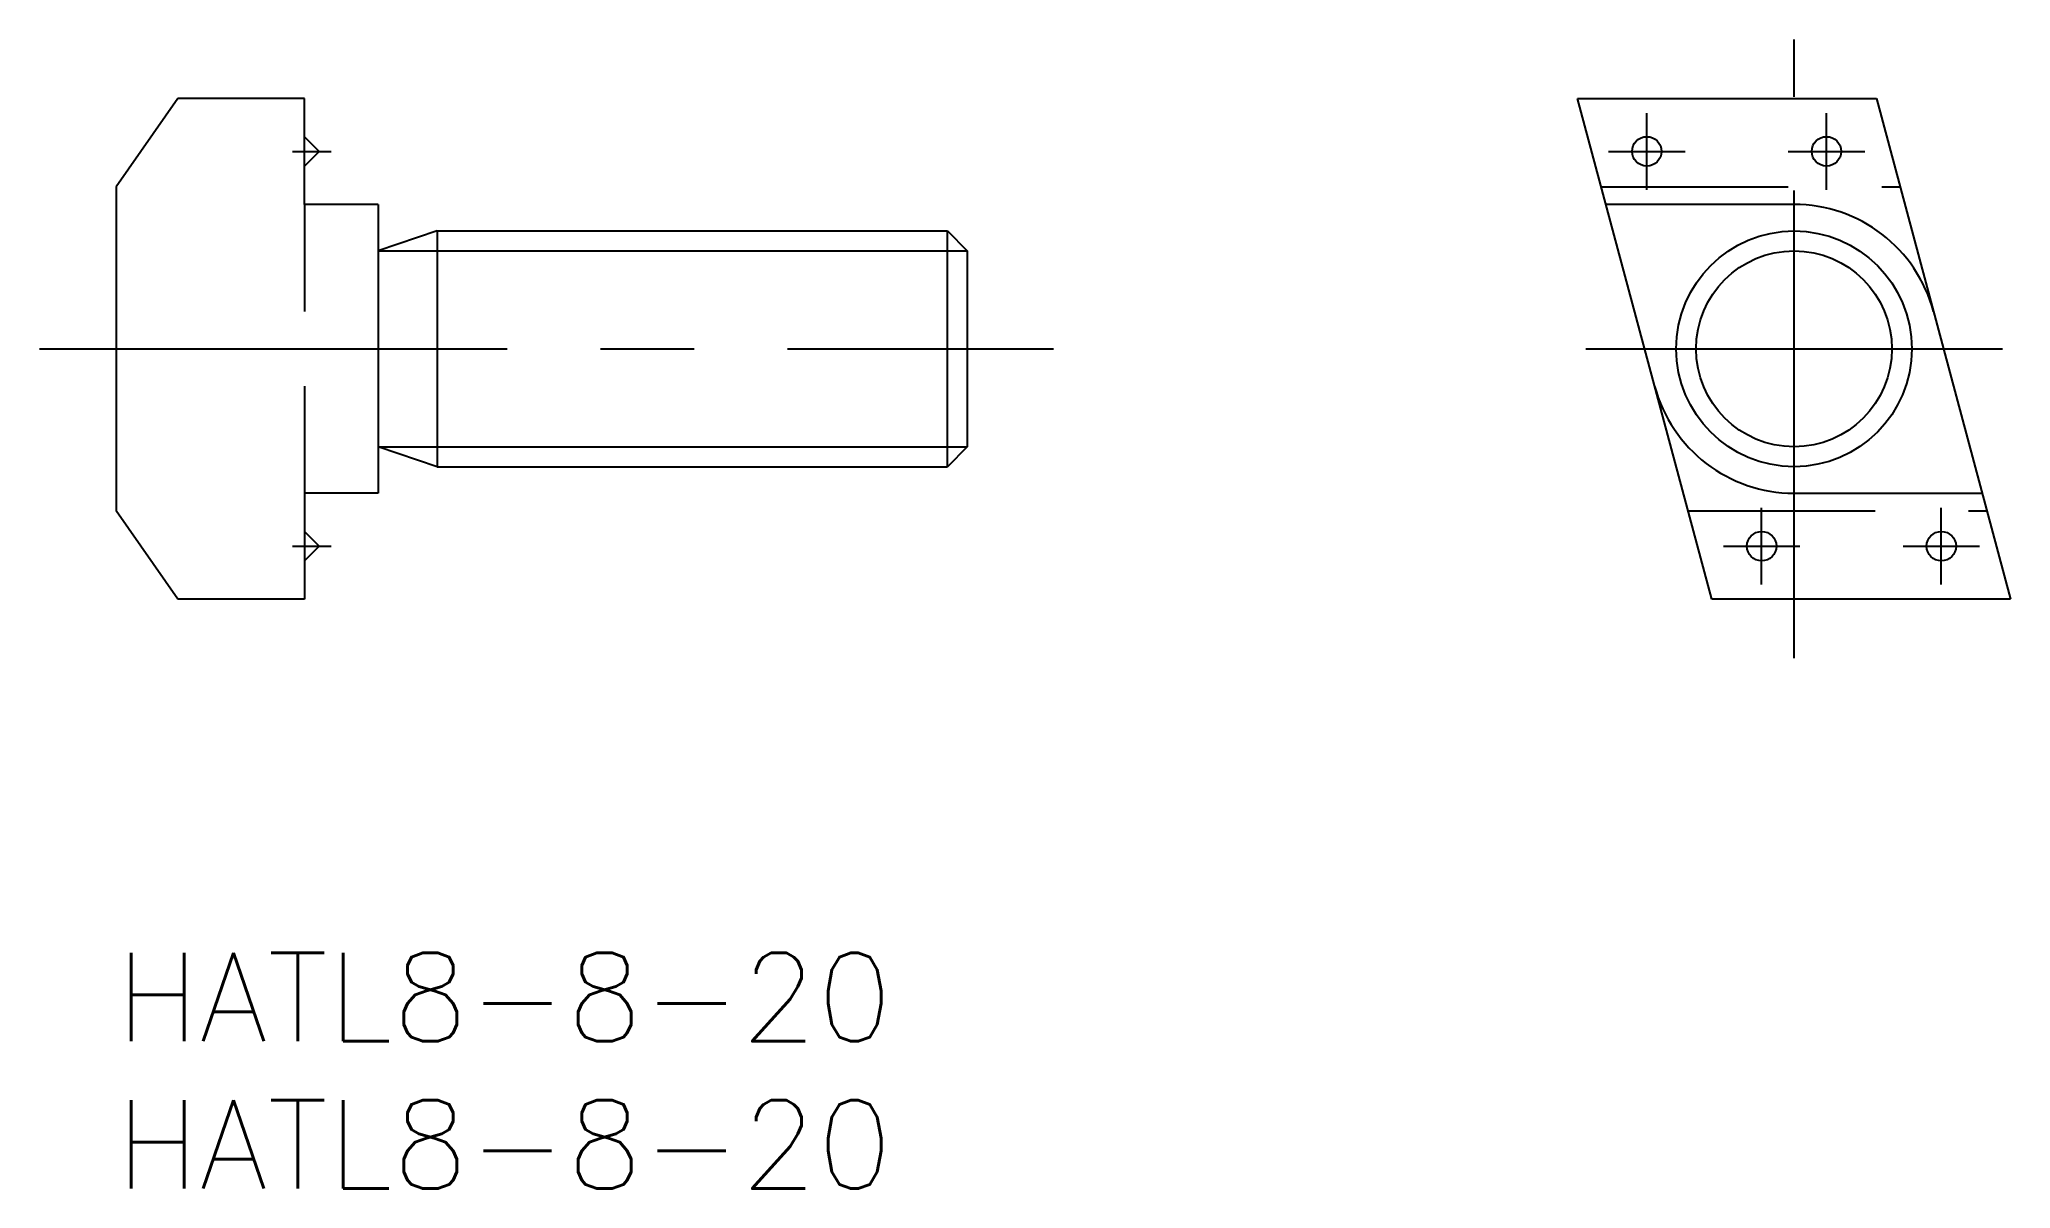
# Model space of a CAD drawing. Extents: x -2.6 to 64.3, y -8 to 31.
import ezdxf

# ---------------------------------------------------------------- set-up
doc = ezdxf.new("R2010")
doc.units = 0
doc.header["$LTSCALE"] = 0.5
doc.linetypes.add('CENTER', pattern=[50.8, 31.75, -6.35, 6.35, -6.35])
doc.linetypes.add('DASHED', pattern=[19.05, 12.7, -6.35])
for name, color, linetype in [('MSM_CENTER', 1, 'CENTER'), ('MSM_CONTINUOUS', 7, 'CONTINUOUS'), ('MSM_DASHED', 4, 'DASHED'), ('MSM_NARROW', 5, 'CONTINUOUS'), ('MSM_PART_NUMBER', 7, 'CONTINUOUS')]:
    doc.layers.add(name, color=color, linetype=linetype)
doc.styles.get("Standard").update_dxf_attribs({"font": 'txt.shx', "height": 2, "bigfont": 'bigfont.shx'})

# ---------------------------------------------------------------- blocks, each defined once
blk = doc.blocks.new('*U14')
at = {"layer": 'MSM_PART_NUMBER'}
blk.add_text('HATL8-8-20', height=3, dxfattribs=at).set_placement((0, -3))
blk = doc.blocks.new('*U15')
at = {"layer": 'MSM_PART_NUMBER'}
blk.add_text('HATL8-8-20', height=3, dxfattribs=at).set_placement((0, -8))

msp = doc.modelspace()

# ---------------------------------------------------------------- linework, layer by layer
at = {"layer": 'MSM_CENTER'}
for p, q in [((56.967, 10), (56.967, 31)), ((51.967, 25.9), (51.967, 28.5)), ((58.067, 25.9), (58.067, 28.5)), ((5.992, 27.2), (7.308, 27.2)), ((50.667, 27.2), (53.267, 27.2)), ((56.767, 27.2), (59.367, 27.2)), ((-2.6, 20.5), (31.826, 20.5)), ((49.894, 20.5), (64.04, 20.5)), ((55.867, 12.5), (55.867, 15.1)), ((61.967, 12.5), (61.967, 15.1)), ((5.992, 13.8), (7.308, 13.8)), ((54.567, 13.8), (57.167, 13.8)), ((60.667, 13.8), (63.267, 13.8))]:
    msp.add_line(p, q, dxfattribs=at)
at = {"layer": 'MSM_CONTINUOUS'}
for p, q in [((2.1, 29), (0, 26.001)), ((6.4, 29), (2.1, 29)), ((6.4, 25.4), (6.4, 29)), ((49.617, 29), (59.763, 29)), ((54.172, 12), (49.617, 29)), ((59.763, 29), (64.318, 12)), ((6.9, 27.2), (6.4, 27.7)), ((6.4, 26.7), (6.9, 27.2)), ((0, 26.001), (0, 14.999)), ((8.9, 25.4), (6.4, 25.4)), ((8.9, 25.4), (8.9, 15.6)), ((56.967, 25.4), (50.582, 25.4)), ((10.9, 24.5), (8.9, 23.823)), ((10.9, 24.5), (28.224, 24.5)), ((10.9, 24.5), (10.9, 16.5)), ((28.224, 24.5), (28.9, 23.823)), ((28.224, 16.5), (28.224, 24.5)), ((28.9, 23.823), (28.9, 17.177)), ((6.4, 19.232), (6.4, 12)), ((10.9, 16.5), (8.9, 17.177)), ((28.9, 17.177), (28.224, 16.5)), ((10.9, 16.5), (28.224, 16.5)), ((8.9, 15.6), (6.4, 15.6)), ((56.967, 15.6), (63.353, 15.6)), ((2.1, 12), (0, 14.999)), ((6.9, 13.8), (6.4, 14.3)), ((6.4, 13.3), (6.9, 13.8)), ((6.4, 12), (2.1, 12)), ((64.318, 12), (54.172, 12))]:
    msp.add_line(p, q, dxfattribs=at)
for centre, radius in [((51.967, 27.2), 0.5), ((58.067, 27.2), 0.5), ((56.967, 20.5), 4), ((55.867, 13.8), 0.5), ((61.967, 13.8), 0.5)]:
    msp.add_circle(centre, radius, dxfattribs=at)
for start, end in [(15, 90), (195, 270)]:
    msp.add_arc((56.967, 20.5), 4.9, start, end, dxfattribs=at)
at = {"layer": 'MSM_DASHED'}
for p, q in [((50.421, 26.001), (60.566, 26.001)), ((6.4, 25.4), (6.4, 21.768)), ((53.368, 14.999), (63.514, 14.999))]:
    msp.add_line(p, q, dxfattribs=at)
at = {"layer": 'MSM_NARROW'}
for p, q in [((8.9, 23.823), (28.9, 23.823)), ((8.9, 17.177), (28.9, 17.177))]:
    msp.add_line(p, q, dxfattribs=at)
msp.add_circle((56.967, 20.5), 3.324, dxfattribs=at)

# ---------------------------------------------------------------- block references
at = {"layer": 'MSM_CONTINUOUS'}
for name in ['*U14', '*U15']:
    msp.add_blockref(name, (0, 0), dxfattribs=at)

doc.saveas('drawing.dxf')
